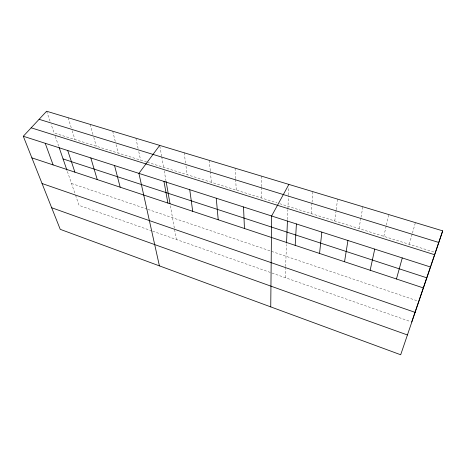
<?xml version="1.0" encoding="UTF-8"?>
<svg xmlns="http://www.w3.org/2000/svg" width="466" height="466" viewBox="0 0 466 466"><rect width="100%" height="100%" fill="white"/><g stroke="black" fill="none" stroke-linecap="round" stroke-linejoin="round"><path stroke-width="0.35" stroke-dasharray="2.33 1.75" d="M285.186 277.654L285.571 267.898M285.623 266.517L286.497 244.493M287.487 219.533L287.872 209.787M287.901 209.094L288.431 195.714M288.46 195.004L288.769 187.233M311.107 213.55L311.993 202.966M312.051 202.256L312.931 191.672M334.763 220.966L336.132 210.393M336.219 209.688L337.588 199.116M358.989 228.556L360.865 218.006M360.993 217.302L362.868 206.753M383.815 236.338L386.227 225.812M386.384 225.107L388.795 214.581M409.259 244.312L412.229 233.815M412.427 233.117L415.398 222.62M146.674 162.011L54.126 133.008L51.074 124.166M147.349 162.226L276.967 202.85M279.728 203.712L434.662 252.275M71.514 183.458L147.244 209.164M147.932 209.397L418.054 301.094M151.922 230.932L79.074 205.39L75.37 194.642M152.609 231.171L410.36 321.54M46.623 111.24L50.136 121.445M55.268 136.317L58.687 146.248M67.378 171.459L75.142 193.984M68.1 117.729L71.31 127.946M72.166 130.672L74.95 139.532M90.124 124.381L93.014 134.616M93.782 137.348L96.287 146.219M112.72 131.202L115.352 141.786M116.057 144.611L118.16 153.075M135.903 138.204L138.169 148.805M138.775 151.631L140.586 160.106M159.832 146.103L161.585 155.999M161.708 156.71L163.583 167.311M164.207 170.812L165.937 180.598M170.393 205.791L174.348 228.154M174.599 229.557L176.352 239.495M184.152 152.778L185.619 163.391M186.01 166.216L187.181 174.709M209.263 160.362L210.294 170.975M210.364 171.686L211.395 182.299M235.068 168.156L235.645 178.769M235.68 179.474L236.256 190.087M261.595 176.165L261.688 186.773M261.694 187.483L261.787 198.091"/><path stroke-width="0.7" d="M270.746 306.884L271.62 215.991L288.879 184.408M286.555 243.036L287.435 220.931M295.188 245.343L296.405 223.948M319.554 253.44L321.837 232.115M344.537 261.741L347.939 240.497M370.161 270.257L374.74 249.1M396.45 278.988L402.269 257.943M430.549 267.024L442.7 230.862L46.623 111.24L23.3 136.253L60.236 229.336L400.69 354.76L430.549 267.024L23.3 136.253M411.705 322.012L418.515 301.991M418.742 301.327L430.7 266.162M430.928 265.48L435.349 252.49M435.576 251.815L442.7 230.862M159.71 145.398L138.915 173.381L159.413 265.87M39.097 119.308L438.803 242.466M31.17 127.812L434.673 254.756M63.061 158.935L426.74 277.806M31.874 157.858L423.425 287.953M42.056 183.522L415.119 312.371M51.668 207.737L407.43 334.961M45.214 143.289L53.112 164.912M59.147 147.582L66.923 170.137M67.71 150.512L74.898 172.152M90.812 157.933L97.243 179.573M114.537 165.552L120.176 187.192M163.974 181.425L167.876 203.048M166.059 181.303L170.026 203.706M189.744 189.697L192.708 211.296M216.253 198.213L218.216 219.771M243.532 206.974L244.446 228.486"/></g></svg>
